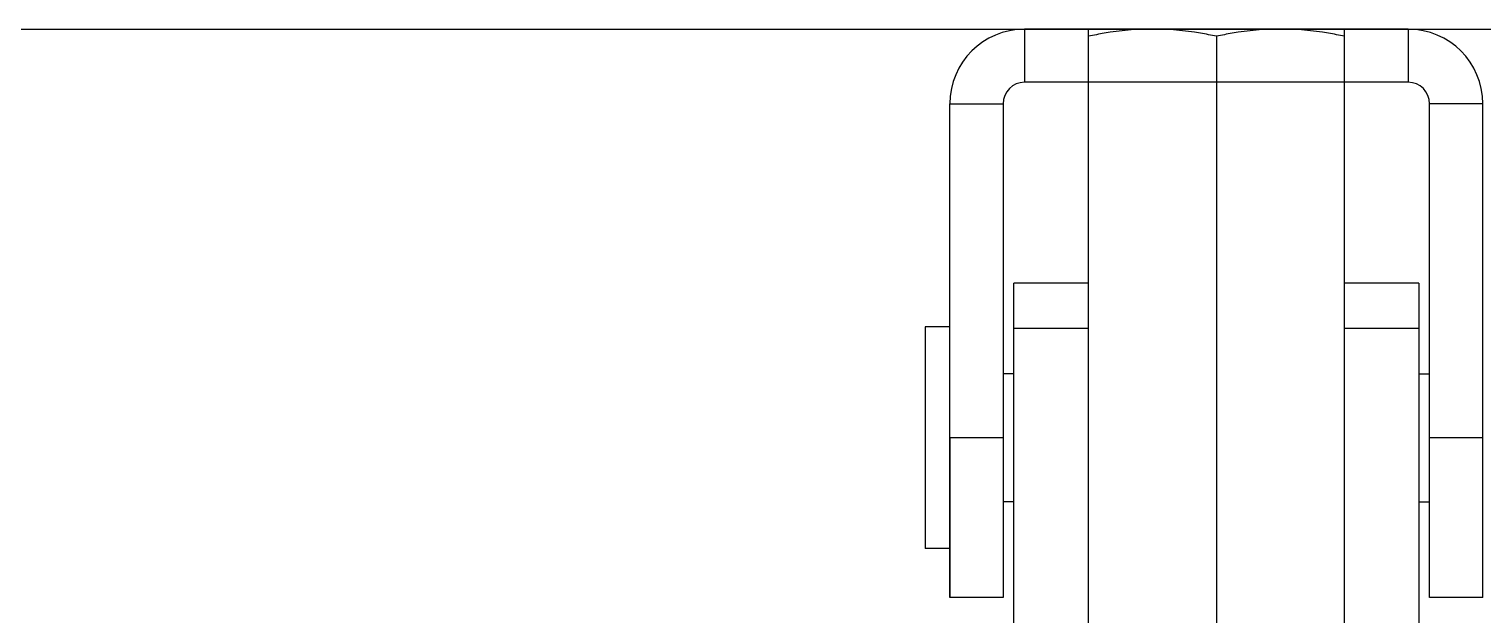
# Model space of a CAD drawing. Extents: x 1725261 to 1937680, y 860327 to 1571294.
# Drawn here: x 1853865 to 1854980, y 1238748 to 1239198 of the extents above; entities that cross this region are included whole.
import ezdxf

# ---------------------------------------------------------------- set-up
doc = ezdxf.new("R2010")
doc.units = 0
doc.header["$LTSCALE"] = 1000
doc.header["$MEASUREMENT"] = 0
doc.layers.add('bz', color=2, linetype='Continuous')

msp = doc.modelspace()

# ---------------------------------------------------------------- linework, layer by layer
for p, q in [((1854628.7, 1239198.1), (1854628.7, 1239157.2)), ((1854923.1, 1239198.1), (1854628.7, 1239198.1)), ((1854677.8, 1238571.4), (1854677.8, 1239198.1)), ((1854874.1, 1239198.1), (1854677.8, 1239198.1)), ((1854775.9, 1239192.5), (1854775.9, 1238576.9)), ((1854874.1, 1238571.4), (1854874.1, 1239198.1)), ((1854923.1, 1239198.1), (1854923.1, 1239157.2)), ((1854923.1, 1239157.2), (1854628.7, 1239157.2)), ((1854571.5, 1238761.7), (1854571.5, 1239140.8)), ((1854571.5, 1239140.8), (1854612.4, 1239140.8)), ((1854612.4, 1239140.8), (1854612.4, 1238980.3)), ((1854939.5, 1238761.7), (1854939.5, 1239140.8)), ((1854980.4, 1239140.8), (1854939.5, 1239140.8)), ((1854980.4, 1238761.7), (1854980.4, 1239140.8)), ((1854620.6, 1238963.9), (1854620.6, 1239003)), ((1854677.8, 1239003), (1854620.6, 1239003)), ((1854931.3, 1239003), (1854874.1, 1239003)), ((1854931.3, 1239003), (1854931.3, 1238687.8)), ((1854612.4, 1238980.3), (1854612.4, 1238898.5)), ((1854571.5, 1238969.4), (1854552.6, 1238969.4)), ((1854552.6, 1238969.4), (1854552.6, 1238799.4)), ((1854677.8, 1238968.3), (1854620.6, 1238968.3)), ((1854931.3, 1238968.3), (1854874.1, 1238968.3)), ((1854620.6, 1238918.7), (1854620.6, 1238963.9)), ((1854620.6, 1238933.5), (1854612.4, 1238933.5)), ((1854931.3, 1238933.5), (1854939.5, 1238933.5)), ((1854620.6, 1238718.6), (1854620.6, 1238918.7)), ((1854677.8, 1238919.3), (1854677.7, 1238919.3)), ((1854612.4, 1238898.5), (1854612.4, 1238761.7)), ((1854571.5, 1238884.4), (1854571.5, 1238761.7)), ((1854612.4, 1238884.4), (1854571.5, 1238884.4)), ((1854980.4, 1238884.4), (1854939.5, 1238884.4)), ((1854620.6, 1238835.3), (1854612.4, 1238835.3)), ((1854931.3, 1238835.3), (1854939.5, 1238835.3)), ((1854571.5, 1238799.4), (1854552.6, 1238799.4)), ((1854612.4, 1238761.7), (1854571.5, 1238761.7)), ((1854980.4, 1238761.7), (1854939.5, 1238761.7))]:
    msp.add_line(p, q)
for centre, radius, start, end in [((1854628.7, 1239140.8), 57.2, 90, 180), ((1854923.1, 1239140.8), 57.2, 0, 90), ((1854628.7, 1239140.8), 16.4, 90, 180), ((1854923.1, 1239140.8), 16.4, 0, 90)]:
    msp.add_arc(centre, radius, start, end)
for points, knots in [([(1854726.9, 1239198.1), (1854714.5, 1239198.1), (1854698, 1239196.5), (1854681.8, 1239193.4), (1854677.8, 1239192.5)], [0, 0, 0, 0, 0.749211, 1, 1, 1, 1]), ([(1854775.9, 1239192.5), (1854771.9, 1239193.4), (1854755.7, 1239196.5), (1854739.2, 1239198.1), (1854726.9, 1239198.1)], [0, 0, 0, 0, 0.250789, 1, 1, 1, 1]), ([(1854825, 1239198.1), (1854812.6, 1239198.1), (1854796.1, 1239196.5), (1854780, 1239193.4), (1854775.9, 1239192.5)], [0, 0, 0, 0, 0.749211, 1, 1, 1, 1]), ([(1854874.1, 1239192.5), (1854870, 1239193.4), (1854853.8, 1239196.5), (1854837.3, 1239198.1), (1854825, 1239198.1)], [0, 0, 0, 0, 0.250789, 1, 1, 1, 1])]:
    msp.add_open_spline(points, degree=3, knots=knots)
at = {"layer": 'bz'}
msp.add_line((1842941.2, 1239198.1), (1861013.2, 1239198.1), dxfattribs=at)

doc.saveas('drawing.dxf')
